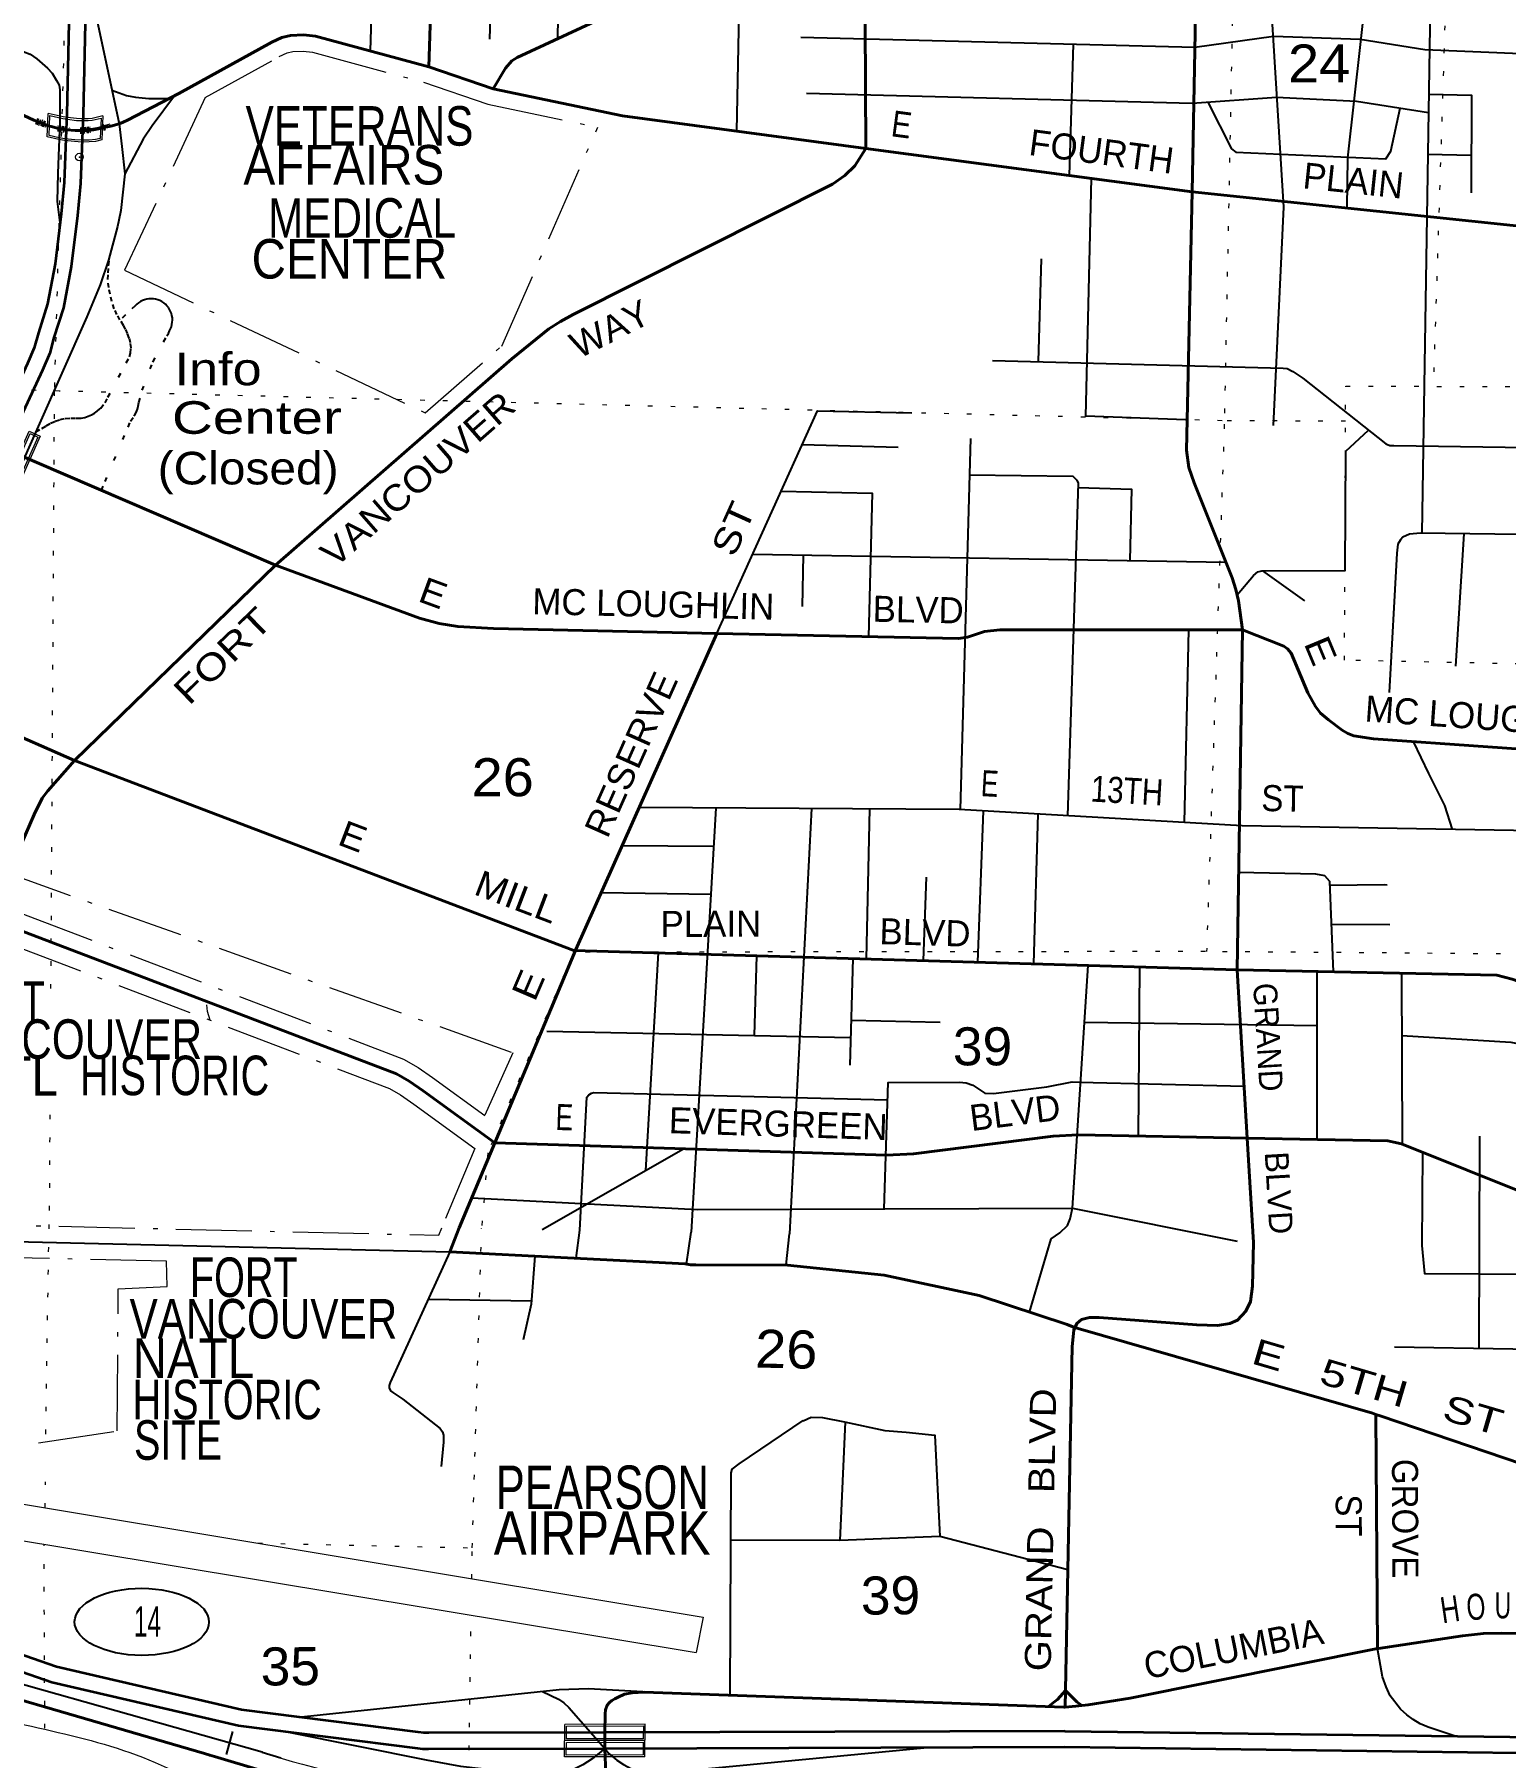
# Model space of a CAD drawing. Header units: feet. Extents: x -481249 to -254670, y -730376 to -544252.
# Drawn here: x -425484 to -418706, y -684744 to -676807 of the extents above; entities that cross this region are included whole.
import ezdxf
from ezdxf.enums import TextEntityAlignment as Align

# ---------------------------------------------------------------- set-up
doc = ezdxf.new("R2010")
doc.units = ezdxf.units.FT
doc.header["$LTSCALE"] = 70
doc.header["$PDMODE"] = 32
doc.header["$PDSIZE"] = 35
doc.linetypes.add('DOT_DASHED', pattern=[7.7, 5, -1.2, 0.3, -1.2])
doc.linetypes.add('DOTTED', pattern=[1.5, 0.3, -1.2])
for name, color, linetype, lineweight in [('17', 7, 'Continuous', 25), ('18', 7, 'Continuous', 35), ('19', 7, 'Continuous', 25), ('23', 7, 'Continuous', 70), ('24', 7, 'Continuous', 25), ('26', 7, 'Continuous', 40), ('27', 7, 'Continuous', 13), ('29', 7, 'Continuous', 25), ('34', 7, 'Continuous', 25), ('36', 7, 'Continuous', 13), ('39', 7, 'Continuous', 13), ('44', 7, 'DOT_DASHED', 13), ('45', 7, 'Continuous', 25), ('55', 7, 'Continuous', 13), ('56', 7, 'Continuous', 13), ('59', 7, 'Continuous', 13), ('61', 7, 'Continuous', 13), ('7', 7, 'DOTTED', 13)]:
    doc.layers.add(name, color=color, linetype=linetype, lineweight=lineweight)
doc.layers.add('30', color=7, linetype='Continuous')

msp = doc.modelspace()

# ---------------------------------------------------------------- linework, layer by layer
at = {"layer": '17'}
msp.add_ellipse((-424989.59, -684118.7), major_axis=(309.24, -1), ratio=0.500121, dxfattribs=at)
at = {"layer": '18'}
for points in [[(-425284.67, -674865.71), (-425335.22, -677172.4), (-425337.85, -677245.11)], [(-425209.7, -674867.49), (-425260.25, -677174.58), (-425262.95, -677249.18)], [(-425337.85, -677245.11), (-425346.62, -677488.03), (-425360.26, -677632.88), (-425388.51, -677863.67), (-425423.82, -678047.36), (-425466.18, -678181.59), (-425485.02, -678249.88), (-425515.61, -678322.89), (-425685.4, -678686.84)], [(-425262.95, -677249.18), (-425271.75, -677492.9), (-425285.69, -677640.95), (-425314.38, -677875.32), (-425350.99, -678065.79), (-425394.24, -678202.86), (-425413.99, -678274.44), (-425447.01, -678353.25), (-425616.49, -678716.53)]]:
    msp.add_lwpolyline(points, dxfattribs=at)
at = {"layer": '19'}
msp.add_line((-425245.56, -676504.22), (-425094.46, -677218.1), dxfattribs=at)
for points in [[(-425834.79, -676979.34), (-425673.98, -676882.78), (-425646.66, -676874.28), (-425604.28, -676871.92), (-425568.96, -676875.46), (-425536.04, -676884.34), (-425504.2, -676897.84), (-425472.41, -676919.04), (-425424.14, -676961.45), (-425402.95, -676985.01), (-425381.75, -677017.99), (-425369.98, -677040.37), (-425367.55, -677061.95), (-425367.62, -677208.23), (-425377.04, -677446.18), (-425379.4, -677575.76), (-425367.62, -677674.71)], [(-425127.22, -677063.32), (-425059.74, -677087.79), (-425018.54, -677096.03), (-424957.31, -677100.75), (-424862.55, -677101.42)], [(-424839.52, -677089.38), (-424942.01, -677226.79), (-424982.59, -677288.31), (-425068.3, -677449.22)], [(-425094.46, -677218.1), (-425080.93, -677323.17), (-425068.3, -677449.22)], [(-425068.3, -677449.22), (-425086.1, -677616.89), (-425095.06, -677662.02), (-425102.12, -677691.47), (-425143.32, -677846.67), (-425180.99, -677959.76), (-425242.22, -678107.01), (-426014.07, -679840.4)]]:
    msp.add_lwpolyline(points, dxfattribs=at)
at = {"layer": '19', "linetype": 'DOTTED'}
for points in [[(-425090.24, -678121.71), (-425104.09, -678096.71), (-425116.33, -678069.85), (-425127.4, -678036.75), (-425134.96, -678002.68), (-425141.46, -677972.54), (-425145.58, -677935.43), (-425144.99, -677904.8), (-425142.64, -677871.81), (-425136.76, -677826.6), (-425135.09, -677819.81)], [(-425175.66, -678906.41), (-425158.8, -678866.4), (-425052.88, -678614.87), (-425041.61, -678588.1), (-425024.41, -678564.87), (-425022.69, -678562.19), (-425015.6, -678548.08), (-425010.03, -678533.3), (-425006.04, -678518.02), (-425003.67, -678502.4), (-424987.14, -678445.63), (-424938.42, -678315.34), (-424874.17, -678195.2), (-424867.11, -678184.6), (-424861.6, -678171.45), (-424856.9, -678162.28), (-424853.18, -678152.67), (-424850.49, -678142.72), (-424848.85, -678132.55), (-424848.29, -678122.26), (-424848.81, -678111.96), (-424850.4, -678101.78), (-424853.04, -678091.82), (-424856.71, -678082.19), (-424861.37, -678073), (-424866.96, -678064.35), (-424873.43, -678056.32), (-424880.7, -678049.02), (-424888.69, -678042.52), (-424897.32, -678036.88), (-424906.49, -678032.18), (-424916.1, -678028.47), (-424926.05, -678025.78), (-424936.22, -678024.14), (-424946.51, -678023.58), (-424956.81, -678024.1), (-424966.99, -678025.68), (-424976.95, -678028.33), (-424986.58, -678032), (-424995.77, -678036.66), (-425004.42, -678042.25), (-425012.45, -678048.72), (-425019.75, -678055.99), (-425065.24, -678098.4), (-425090.24, -678121.71)], [(-425477.64, -678637.27), (-425450.04, -678621.4), (-425429.79, -678609.29), (-425409.61, -678597.39), (-425388.3, -678587.67), (-425366.08, -678580.23), (-425343.22, -678575.15), (-425342.42, -678575.06), (-425316.32, -678574.25), (-425292.42, -678574.49), (-425284.24, -678574.65), (-425268.14, -678573.27), (-425252.28, -678570.21), (-425236.82, -678565.52), (-425221.94, -678559.23), (-425207.79, -678551.42), (-425194.54, -678542.18), (-425182.33, -678531.6), (-425178.79, -678527.82), (-425158.84, -678502.79), (-425145.57, -678477.82), (-425060.91, -678318.54), (-425046.24, -678290.95), (-425041.38, -678274.14), (-425039.02, -678250.57), (-425041.38, -678227.31), (-425047.27, -678204.92), (-425055.59, -678184.2), (-425064.14, -678163.9), (-425073.59, -678146.71), (-425090.24, -678121.71)]]:
    msp.add_lwpolyline(points, dxfattribs=at)
at = {"layer": '23', "lineweight": 35}
msp.add_line((-420737.4, -684621.54), (-422855.94, -684627.71), dxfattribs=at)
for points in [[(-422855.94, -684627.71), (-423666.98, -684630.08), (-423690.35, -684630.15), (-423716.98, -684626.78), (-424530.9, -684523.82), (-425382.94, -684325.15), (-426184.54, -684047.19), (-426210.08, -684038.33), (-426234.54, -684027.17), (-426394.06, -683954.39), (-426419.98, -683942.56), (-426444.06, -683926.77), (-426628.31, -683805.91), (-426825.47, -683649.15)], [(-422856.52, -684702.8), (-423668.08, -684705.17), (-423694.21, -684705.25), (-423718.08, -684702.23), (-424544.1, -684597.73), (-425403.79, -684397.29), (-426213.67, -684116.45), (-426238.97, -684107.68), (-426263.67, -684096.28), (-426439.19, -684015.22), (-426464.19, -684004.22)], [(-420737.4, -684621.54), (-420735.97, -684621.54), (-417721.65, -684660.55), (-416653.89, -684679.19), (-416547.04, -684683.15), (-416314.47, -684704.34)], [(-417194.28, -684740.99), (-417722.51, -684735.63), (-420736.35, -684696.63), (-422856.52, -684702.81)]]:
    msp.add_lwpolyline(points, dxfattribs=at)
at = {"layer": '24'}
msp.add_line((-422682.63, -684823.12), (-421387.04, -684698.53), dxfattribs=at)
for points in [[(-418939.34, -684644.79), (-419062.25, -684604.24), (-419099.33, -684588), (-419131.5, -684568.99), (-419161.92, -684546.25), (-419189.73, -684520.74), (-419237.86, -684459.27), (-419256.95, -684418.69), (-419273.17, -684372.3), (-419296.52, -684241.49)], [(-424268.99, -684556.95), (-423066.76, -684430.93), (-422930.78, -684425.65), (-422680.45, -684439.56)], [(-423143.51, -684438.97), (-423069.27, -684475.51), (-423044.93, -684491.75), (-423022.03, -684513.66), (-422856.52, -684702.6)], [(-424313.31, -684626.93), (-423679.45, -684755), (-423521.83, -684782.83), (-423087.14, -684832.75)], [(-422856.52, -684702.28), (-422915.13, -684749.2), (-422958.01, -684777.04), (-423012.48, -684804.87), (-423087.14, -684832.75)], [(-422856.52, -684702.62), (-422837.21, -684724.65), (-422800.4, -684756.16), (-422770.26, -684775.88), (-422682.63, -684823.12)]]:
    msp.add_lwpolyline(points, dxfattribs=at)
at = {"layer": '26'}
for p, q in [((-423595.33, -674905.84), (-423667.44, -676955.47)), ((-423667.44, -676955.47), (-423370.63, -677056.75)), ((-424374, -679251.72), (-425299.39, -680150.55)), ((-422340.08, -679566.53), (-422989.58, -681022.06)), ((-419917.7, -679548.98), (-419943.6, -681114.51)), ((-425770.74, -679943.44), (-425299.39, -680150.55)), ((-422989.58, -681022.06), (-423362.86, -681911.48)), ((-423362.96, -681911.72), (-423527.75, -682304.36)), ((-420735.23, -684511.01), (-420702.4, -682849.52)), ((-419304.07, -683162.74), (-419296.52, -684241.49)), ((-422856.52, -684702.81), (-422855.94, -684627.71)), ((-422841.11, -685078.79), (-422856.52, -684702.81))]:
    msp.add_line(p, q, dxfattribs=at)
for points in [[(-420621.29, -674995.47), (-421659.61, -676168.82), (-421654.18, -677331.99)], [(-420621.29, -674995.47), (-420103.11, -675006.76), (-420150.83, -677530.88)], [(-421659.61, -676168.82), (-423260.52, -676912.23), (-423285.27, -676927.82), (-423313.62, -676961.47), (-423370.63, -677056.75)], [(-425094.46, -677218.1), (-425075.05, -677210.89), (-425055.03, -677202.05), (-424818.38, -677078.33), (-424389.96, -676841.36), (-424343.79, -676820.36), (-424303.76, -676810.93), (-424244.89, -676808.58), (-424189.73, -676813.65), (-423667.44, -676955.47)], [(-425834.79, -676979.34), (-425766.38, -677043.51), (-425734.6, -677068.55), (-425694.62, -677098.51), (-425622.8, -677137.71), (-425487.14, -677200.87), (-425438.87, -677220.32), (-425421.21, -677226.79), (-425400.6, -677232.68), (-425373.52, -677239.16), (-425337.85, -677245.11)], [(-423370.63, -677056.75), (-422774.18, -677181.42), (-421654.18, -677331.99), (-420150.83, -677530.88), (-417163.22, -677844.5)], [(-425337.85, -677245.11), (-425334.67, -677245.64), (-425295.82, -677248.59), (-425262.95, -677249.18)], [(-425262.95, -677249.18), (-425235.77, -677248.59), (-425212.81, -677245.64), (-425181.02, -677239.75), (-425171.35, -677236.87), (-425131.56, -677228.55), (-425094.46, -677218.1)], [(-421654.18, -677331.99), (-421705.02, -677411.36), (-421749.89, -677456.78), (-421807.9, -677496.13), (-423001.98, -678096.14), (-423061.12, -678129.33), (-423114.1, -678162.46), (-423284.09, -678300.79), (-424374, -679251.72)], [(-420150.83, -677530.88), (-420175.68, -678721.69), (-420164.94, -678801.88), (-420141.31, -678871.97), (-419966.1, -679309.62), (-419948.61, -679362.89), (-419937.26, -679415.87), (-419917.7, -679548.98)], [(-425685.4, -678686.84), (-425616.49, -678716.53), (-424374, -679251.72)], [(-424374, -679251.72), (-423710.85, -679495.05), (-423619.61, -679519.71), (-423533.52, -679532.96), (-423369.48, -679542.88), (-422340.08, -679566.53)], [(-422340.08, -679566.53), (-421226.7, -679589.13), (-421185.9, -679583.21), (-421106.43, -679556.7), (-421036.33, -679549.31), (-419917.7, -679548.98)], [(-419917.7, -679548.98), (-419728.46, -679623.63), (-419710.8, -679636.88), (-419693.94, -679656.44), (-419617.94, -679839.17), (-419582.77, -679901.93), (-419558.48, -679933.4), (-419522.06, -679964.33), (-419459.84, -680010.83), (-419433.76, -680026.17), (-419406.17, -680036.66), (-419314.32, -680050.45), (-418261.47, -680124.32)], [(-425299.39, -680150.55), (-425422.87, -680291.04), (-425448.08, -680324.32), (-425485.6, -680399.42), (-425545.49, -680537.46), (-425652.03, -680834.59)], [(-425299.39, -680150.55), (-422999.62, -681025.94), (-419943.6, -681114.51)], [(-425621.05, -680906.58), (-423815.48, -681594.27), (-423757.11, -681628.03), (-423693.09, -681672.2), (-423362.96, -681911.72)], [(-419943.6, -681114.51), (-418746.12, -681139.35), (-418676.5, -681158.83), (-418403.62, -681253.85), (-417750.54, -681448.57), (-417678.15, -681465.91), (-417613.67, -681472.87), (-417556.28, -681475.08), (-417420.27, -681468.84), (-417357.61, -681459.62), (-417313.46, -681450.78), (-417221.78, -681417.12), (-416954.56, -681296.24)], [(-419943.6, -681114.51), (-419897.16, -681889.95), (-419868.37, -682370.64)], [(-423362.96, -681911.72), (-421558.29, -681969.56), (-421434.8, -681962.66), (-420790.21, -681880.93), (-420675.57, -681875.64), (-419897.16, -681889.95)], [(-419897.16, -681889.95), (-419249.35, -681903.01), (-419220.65, -681908.53), (-419186.51, -681916.48), (-417967.52, -682404.87)], [(-420700.62, -682759.31), (-420725.62, -682748.39), (-421132.03, -682615.8), (-421569.42, -682522.28), (-422014.18, -682475), (-422436.45, -682474.5), (-422461.45, -682474.47), (-422486.45, -682469.12), (-423569.72, -682413.96), (-423527.75, -682304.36)], [(-419868.37, -682370.64), (-419871.85, -682571.8), (-419880.8, -682643.46), (-419903.18, -682688.25), (-419941.23, -682728.55), (-419977.04, -682744.23), (-420033, -682753.19), (-420129.25, -682750.95), (-420579.14, -682717.36), (-420623.9, -682717.36), (-420659.71, -682726.32), (-420682.1, -682744.23), (-420695.53, -682775.58), (-420702.4, -682849.52)], [(-419304.07, -683162.74), (-419319.3, -683157.31), (-420675.62, -682766.87), (-420700.62, -682759.31)], [(-416307.72, -684327.14), (-417826.89, -683704.09), (-417851.89, -683693.84), (-417876.89, -683684.36), (-418306.7, -683500.72), (-419279.07, -683171.21), (-419304.07, -683162.74)], [(-424654.17, -684739.08), (-424676.26, -684732.74), (-424701.26, -684724.54), (-426261.31, -684271), (-426291.04, -684262.36), (-426311.31, -684254.71), (-426732.51, -684095.83), (-427262.97, -683836.02), (-427710.17, -683555.56)], [(-419296.52, -684241.49), (-419292.25, -684240.63), (-418904.65, -684182.95), (-418808.78, -684172.29), (-418723.69, -684170.31), (-418636.62, -684172.29), (-418502.07, -684186.15), (-418402.1, -684200.01), (-418197.2, -684240.17), (-416846.63, -684553.27), (-416312.67, -684603.53)], [(-420735.23, -684511.01), (-420685.59, -684506.92), (-420630.18, -684500.98), (-420436.25, -684470.08), (-419296.52, -684241.49)], [(-422855.94, -684627.71), (-422855.28, -684542.55), (-422852.55, -684524.22), (-422845.39, -684502.95), (-422835.16, -684490.59), (-422823.62, -684481.17), (-422809.67, -684473.2), (-422794.38, -684465.37), (-422765.63, -684452.32), (-422730.62, -684445.53), (-422675.77, -684441.92), (-420741.43, -684511.52), (-420735.23, -684511.01)], [(-420812.45, -684508.96), (-420783.09, -684486.13), (-420771.39, -684476.68), (-420733.73, -684435.47)], [(-420657.93, -684503.95), (-420681.8, -684487.25), (-420693.74, -684475.52), (-420733.72, -684434.93)], [(-424654.17, -684739.08), (-424038.93, -684922.51), (-423600.23, -685021.04), (-423488.31, -685043.44), (-423407.74, -685052.39), (-422830.27, -685079.26), (-422105.07, -685110.61), (-421120.24, -685097.18)]]:
    msp.add_lwpolyline(points, dxfattribs=at)
at = {"layer": '29'}
for p, q in [((-423842.19, -673326.24), (-423937.06, -676882.26)), ((-423270.3, -673504.58), (-423388.16, -676828.73)), ((-423008.06, -673473.58), (-423074.36, -676825.78)), ((-422234.22, -676435.65), (-422248.86, -677252.04)), ((-420698.99, -676851.14), (-420716.2, -677456.08)), ((-419064.38, -677357.25), (-418864.39, -677362.35)), ((-420845.94, -677840.77), (-420859.41, -678313.41)), ((-421947.18, -678695.7), (-421505.17, -678707.56)), ((-421170.91, -678667.52), (-421219.37, -680376.59)), ((-418898.19, -679106.27), (-418936.84, -679716.98)), ((-422175.02, -679200.68), (-419994.84, -679237.84)), ((-421944.86, -679441.1), (-421940.56, -679204.68)), ((-419631.35, -679415.34), (-419824.78, -679277.16)), ((-420166.64, -679549.05), (-420186.56, -680436.01)), ((-422344.91, -680369.97), (-422459.07, -682323.77)), ((-421904.53, -680372.56), (-422005.14, -682332.01)), ((-421636.51, -680374.14), (-421652.23, -681064.99)), ((-421112.87, -680382.9), (-421138.58, -681079.88)), ((-420861.59, -680397.3), (-420880.75, -681087.35)), ((-422775.74, -680542.84), (-422355.19, -680545.85)), ((-421376.52, -680688.59), (-421390.04, -681072.59)), ((-422872.32, -680759.29), (-422368.11, -680767.03)), ((-419507.97, -680905.5), (-419239.59, -680906.64)), ((-422609.84, -681037.24), (-422668.98, -682039.39)), ((-422156.97, -681050.36), (-422167.95, -681417.6)), ((-421714.39, -681063.19), (-421727.75, -681553.96)), ((-420393.32, -681101.48), (-420399.82, -681880.71)), ((-419574.54, -681896.45), (-419573.85, -681122.18)), ((-419186.41, -681130.22), (-419182.5, -681918.09)), ((-423123.46, -681398.29), (-421724.28, -681426.57)), ((-421722.1, -681346.43), (-421310.95, -681355.89)), ((-420645.89, -681356.34), (-419574.07, -681372.06)), ((-423144.61, -682311.32), (-422494.36, -681939.56)), ((-419088.77, -681955.64), (-419092.83, -682384.63)), ((-418826.4, -681881.67), (-418828.38, -682389.39)), ((-422989.02, -682443.53), (-422971.36, -682314.46)), ((-422480.07, -682470.49), (-422459.07, -682323.77)), ((-422020.82, -682474.29), (-422005.14, -682332.01)), ((-420899.69, -682691.6), (-420799.3, -682353.84)), ((-418828.38, -682389.39), (-418830.15, -682858.69)), ((-423669.34, -682631.6), (-423194.14, -682640.63)), ((-421749.13, -683197.69), (-421773.48, -683744.63))]:
    msp.add_line(p, q, dxfattribs=at)
for points in [[(-419794.3, -674693.07), (-419826.83, -676039.68), (-419729.73, -677601.6), (-419776.59, -678608.3)], [(-419264.31, -675035.97), (-419287.17, -676053.79), (-419435.39, -677375.11), (-419437.88, -677605.72)], [(-421652.33, -676309.48), (-420129.95, -676338.02), (-419803.54, -676289.76), (-419686.81, -676282.4), (-419551.62, -676288.61), (-419048.91, -676383.67), (-419092.12, -679103.7)], [(-421952.54, -676819), (-420137.65, -676865.53), (-419776.26, -676814.65), (-419376.1, -676828.78), (-419078.11, -676875.53), (-418379.85, -676904.84)], [(-421927.33, -677077.09), (-420150.43, -677123.19), (-419762.26, -677095.61), (-419392.58, -677113.79), (-419061.34, -677166.12)], [(-420077.52, -677118.01), (-419969.28, -677333.95), (-419948.94, -677349.31), (-419258.4, -677378.7), (-419234.86, -677343.37), (-419191.4, -677145.57)], [(-419060, -677081.87), (-418862.94, -677086.67), (-418865.3, -677536.49)], [(-420181.12, -678582.15), (-420639.83, -678564.55), (-420613.83, -677469.63)], [(-421070.91, -678307.86), (-419731.74, -678343.01), (-419712.7, -678345.47), (-419686.81, -678359.6), (-419640.28, -678390.01), (-419257.67, -678692.12), (-419239.52, -678699.93), (-419221.77, -678700.52), (-417784.85, -678721.1), (-417748.62, -678733.19), (-417704.82, -678749.36), (-417668.89, -678756.08), (-416208.4, -678773.56)], [(-422340.08, -679566.53), (-421877.09, -678540.35), (-421441.62, -678549.77)], [(-419943.41, -679387.18), (-419868.02, -679298.74), (-419848.01, -679282.23), (-419829.8, -679277.19), (-419445.49, -679275.17), (-419441.95, -678725.84), (-419337.87, -678628.79)], [(-417619.05, -678756.68), (-417616.54, -679123.23), (-419098.17, -679103.62), (-419148.93, -679107.92), (-419179.53, -679122.05), (-419190.47, -679134.55), (-419203.07, -679155.02), (-419207.13, -679196.31), (-419242.04, -679837.43)], [(-421175.64, -678834.39), (-420700.13, -678841.8), (-420681.3, -678859.46), (-420675.16, -678873.92), (-420724, -680405.19)], [(-422044, -678910.28), (-421625.22, -678919.52), (-421642.17, -679580.7)], [(-420675.78, -678893.21), (-420429.53, -678900.68), (-420437.31, -679230.3)], [(-419132.16, -680063.23), (-419062.14, -680211.18), (-418987.75, -680357.91), (-418953.01, -680468.03)], [(-416258.36, -680514.73), (-419920.44, -680451.27), (-421223.2, -680376.57), (-422697.67, -680367.89)], [(-419499.83, -681123.72), (-419515.35, -680707.67), (-419538.47, -680681.75), (-419580.84, -680674.69), (-419936.19, -680666.83)], [(-419514.69, -680725.28), (-419265.59, -680722.49), (-419251.29, -680724.14)], [(-420799.3, -682353.84), (-420760.15, -682327.38), (-420724.84, -682293.23), (-420713.07, -682261.44), (-420701.3, -682213.16), (-420628.96, -681094.65)], [(-419184.98, -681418), (-418681.63, -681448.56), (-418611.03, -681462.46), (-418522.24, -681500.32), (-418353.25, -681588.17), (-417852, -681827.67)], [(-421568.55, -682216.35), (-421551.05, -681633.79), (-421221.5, -681633.21), (-421190.9, -681635.57), (-421160.93, -681646.31), (-421105.35, -681682.91), (-421066.15, -681685.02), (-420819.13, -681654.18), (-420703.65, -681630.86), (-420668.94, -681631.9), (-419911.47, -681650.96)], [(-422971.36, -682314.46), (-422938.94, -681702.12), (-422930.44, -681690.32), (-422917.5, -681682.66), (-422906.72, -681680.5), (-421553.45, -681713.7)], [(-423469.71, -682166.07), (-422428.7, -682219.51), (-420701.3, -682213.16), (-419943.34, -682365.06)], [(-427115.99, -682284.53), (-426453.28, -682345.85), (-426289.4, -682350.1), (-423569.72, -682413.96)], [(-423569.72, -682413.96), (-423845.34, -683016.14), (-423850.15, -683029.98), (-423850.15, -683041.18), (-423843.31, -683054.25), (-423832.25, -683062.46), (-423787.25, -683092.31), (-423615.05, -683228.56), (-423603.94, -683243.85), (-423599.46, -683258.4), (-423598.99, -683290.72), (-423610.93, -683403.03)], [(-423179.27, -682433.84), (-423195.15, -682654.68), (-423233.07, -682819.16)], [(-419092.83, -682384.63), (-419080.52, -682513.28), (-418065.41, -682520.61)], [(-419218.38, -682852.31), (-417583.28, -682879.19), (-417529.15, -682882.19), (-417479.2, -682897.16), (-416418.18, -683373.69), (-416390.41, -683382.13), (-416364.14, -683381.68), (-416349, -683377.65), (-416332.77, -683369.25), (-416325.5, -683357.5), (-416328.14, -683347.56), (-416333.34, -683330.63), (-416382.24, -683253.34), (-416388.17, -683230.98), (-416392.5, -683049.95)], [(-422278.4, -684456.22), (-422274.02, -683432.14), (-422269.9, -683415.15), (-422238.03, -683389.99), (-421941.96, -683191.23)], [(-421941.96, -683193.24), (-421905.06, -683175.54), (-421853.91, -683177.13), (-421751.83, -683197.11)], [(-421751.83, -683197.11), (-421565.68, -683237.08), (-421467.61, -683245.03), (-421335.52, -683258.98), (-421313.19, -683726.24)], [(-420722.74, -683879.04), (-421313.19, -683726.24), (-421773.48, -683744.63), (-422275.35, -683743)]]:
    msp.add_lwpolyline(points, dxfattribs=at)
at = {"layer": '34', "lineweight": 13}
msp.add_line((-426154.13, -684233.18), (-424435.66, -684717.76), dxfattribs=at)
at = {"layer": '34'}
msp.add_line((-424599.75, -684729.86), (-424569.71, -684623.28), dxfattribs=at)
msp.add_lwpolyline([(-426197.4, -684219.84), (-424434.55, -684716.94), (-424434.59, -684718.97), (-424348.91, -684745.34)], dxfattribs=at)
at = {"layer": '34', "lineweight": 13}
msp.add_arc((-422886.07, -679786.09), 5171.31, 252.56284, 269.72281, dxfattribs=at)
at = {"layer": '36'}
msp.add_line((-426421.22, -683597.71), (-422435.31, -684260.16), dxfattribs=at)
msp.add_lwpolyline([(-426396.8, -683433.33), (-422402.53, -684097.17), (-422435.31, -684260.16)], dxfattribs=at)
at = {"layer": '39'}
for points in [[(-425229.84, -671882.57), (-425063.58, -672011.39), (-424940.01, -672305.29), (-424318.51, -672445.51), (-423733.11, -672482.12), (-423574.06, -672379.99), (-423430.28, -672025.89), (-423354.75, -671697), (-423150.01, -671621.38), (-423016.95, -671704.82), (-422757.13, -672083.48), (-422418.82, -672229.2), (-422276.71, -672214.82), (-422143.83, -672314.25), (-421973.72, -672484.05), (-422016.52, -672745.37), (-421652.76, -672755.48), (-421411.19, -672788.2), (-421206.28, -672882.45), (-421030.79, -672924.4), (-420921.67, -672817.72), (-420743.39, -672785.76), (-420348.95, -672918.13), (-420383.29, -673135.58), (-420427.34, -673326.94), (-420535.38, -673333.71), (-420805.38, -673342.64), (-420883.01, -673495.64), (-420672.44, -673621.93), (-420567.87, -673751.02), (-420512.85, -673839.58), (-420152.92, -673835.66), (-419906.81, -674002.32), (-419503.04, -674196.75), (-419533.16, -674394.26), (-419551.51, -674611.89), (-419315, -674742.47), (-418924.21, -674842.82), (-418787.59, -674966.27), (-418418.34, -675024.41), (-418096.94, -675070.02), (-417830.56, -675396.79), (-417931.11, -675635.47), (-417938.06, -675909.19), (-417741.23, -676011.34), (-417612.45, -676120.72), (-417610.18, -676280.62), (-417529.25, -676377.46), (-417374.38, -676477.14), (-417322.67, -676687.57), (-417284.83, -676885.85), (-417017.26, -677102.72)], [(-441960.12, -681960.04), (-441662.63, -682203.39), (-441169.92, -682592.42), (-440424.85, -683186), (-440016.25, -683538.93), (-439647.71, -683845.74), (-439149.02, -684190.67), (-438928.71, -684353.1), (-438442.06, -684647.91), (-437837.25, -685024.93), (-436992.11, -685578.43), (-436511.48, -685855.19), (-436411.37, -685869.24), (-436339.28, -685901.33), (-436146.99, -686087.82), (-435926.65, -686294.36), (-435401.93, -686661.35), (-434424.71, -687104.6), (-433567.67, -687465.63), (-432776.71, -687786.56), (-432053.82, -688103.46), (-431541.13, -688426.33), (-431274.77, -688602.81), (-431058.49, -688713.12), (-430811.23, -688797.15), (-430568.07, -688901.1), (-430108.26, -689084.67), (-429396.48, -689385.05), (-429132.15, -689501.38), (-428767.71, -689653.82), (-428092.89, -689940.63), (-427776.54, -690002.84), (-427197.88, -690173.36), (-426699.32, -690289.73), (-426266.85, -690374.02), (-425768.29, -690506.43), (-425085.52, -690674.96), (-424388.76, -690823.45), (-423647.96, -690949.89), (-422747.04, -691012.2), (-421856.17, -691028.4), (-421097.4, -691062.62), (-420378.7, -691072.77), (-420230.58, -691024.68), (-419932.27, -691054.81), (-419748.07, -691086.92), (-419541.84, -691135.07), (-418857.17, -691149.23), (-418028.36, -691151.38), (-417413.72, -691207.63), (-416907.24, -691193.69), (-416647.01, -691151.63), (-416431.66, -691120.24)], [(-440296.9, -681993.53), (-439582.36, -682620.77), (-439366.06, -682759.15), (-439287.94, -682847.38), (-439175.8, -682889.5), (-439071.65, -682983.75), (-438358.66, -683481.09), (-438062.24, -683713.7), (-437795.89, -683858.1), (-437701.75, -683938.32), (-437581.58, -684038.58), (-437489.5, -684020.55), (-437399.42, -683998.52), (-437175.17, -684066.72), (-436722.6, -684279.32), (-436101.8, -684608.23), (-435651.21, -684866.94), (-435300.76, -685065.49), (-435006.34, -685288.08), (-434493.59, -685715.21), (-433934.82, -686096.24), (-433762.61, -686174.46), (-433736.59, -686170.45), (-433656.53, -686138.39), (-433604.44, -686200.55), (-433546.33, -686292.79), (-433346.04, -686449.2), (-432753.24, -686838.25), (-432456.84, -687028.77), (-431805.98, -687415.83), (-431623.72, -687548.18), (-431141.1, -687802.89), (-430735.01, -688051.5), (-430466.38, -688176.92), (-430036.57, -688159), (-429331.3, -687869.38), (-429125.12, -687823.3), (-429039.01, -687875.44), (-428836.68, -688104.03), (-428676.29, -688499.02), (-428704.17, -688755.64), (-428748.12, -688918.03), (-428702.03, -689002.24), (-428607.91, -689040.35), (-428503.83, -689006.29), (-428465.84, -688924.1), (-428439.84, -688877.99), (-428367.78, -688859.96), (-428239.61, -688942.18), (-427923.17, -689172.8), (-427520.64, -689395.41), (-427150.2, -689543.84), (-426593.55, -689720.37), (-425972.87, -689854.81), (-425272.1, -690001.29), (-424629.43, -690061.55), (-424291.14, -690005.47), (-424038.89, -690001.51), (-423212.09, -689993.64), (-422693.62, -689925.57), (-422397.41, -689801.32), (-422361.42, -689711.1), (-422495.69, -689484.53), (-422852.96, -689242.99), (-422954.31, -689185.72)], [(-428649.2, -683460.78), (-428503.05, -683464.81), (-428384.9, -683526.98), (-428232.74, -683547.06), (-428050.5, -683655.36), (-427806.19, -683783.71), (-427634, -683807.8), (-427471.78, -683924.11), (-427091.31, -684086.58), (-426614.75, -684261.09), (-425743.73, -684543.93), (-424788.63, -684834.81), (-424642.42, -684941.09), (-424522.22, -685087.47), (-424221.82, -685267.96), (-423959.51, -685368.25), (-423805.28, -685502.61), (-423669.06, -685657.01), (-423622.97, -685735.21), (-423616.92, -685813.4)]]:
    msp.add_spline(points, degree=3, dxfattribs=at)
at = {"layer": '44'}
for p, q in [((-423279.44, -681496.88), (-423409.14, -681785.24)), ((-423455.13, -681937.51), (-423607.5, -682302.9))]:
    msp.add_line(p, q, dxfattribs=at)
for points in [[(-424697.28, -677097.06), (-424356.23, -676908.41), (-424319.43, -676891.68), (-424293.57, -676885.58), (-424246.83, -676883.72), (-424203.09, -676887.74), (-423687.09, -677027.85)], [(-423691.66, -677026.45), (-423394.85, -677127.73), (-422888.79, -677234.07)], [(-424697.28, -677097.06), (-425069.09, -677892.87), (-423683.69, -678549.9), (-423330.82, -678242.02), (-422888.79, -677234.07)], [(-425780.24, -680804.44), (-426381.23, -680764.57), (-426234.57, -680473.7), (-426156.6, -680474.59), (-423279.44, -681496.88)], [(-425547.44, -680854.36), (-423783.15, -681526.33), (-423716.98, -681564.6), (-423649.77, -681610.97), (-423409.06, -681785.61)], [(-425599.23, -680995.15), (-423847.81, -681662.21), (-423797.24, -681691.46), (-423736.41, -681733.43), (-423455.13, -681937.51)], [(-424673.95, -681347.51), (-424687.07, -681306.36), (-424689.71, -681276.15)], [(-426715.14, -682245.42), (-426448.85, -682270.94), (-423620.87, -682337.82), (-423607.5, -682302.9)], [(-426007.89, -683160.33), (-425997.84, -683374.99), (-425102.36, -683238.61), (-425098.46, -682584.59), (-424872.08, -682574.57), (-424876.04, -682457.01), (-425699.45, -682438.98)]]:
    msp.add_lwpolyline(points, dxfattribs=at)
at = {"layer": '55'}
for p, q in [((-425425.21, -677278.11), (-425420.62, -677169.88)), ((-425169.01, -677181.67), (-425173.7, -677292.12))]:
    msp.add_line(p, q, dxfattribs=at)
for points in [[(-425169.01, -677181.67), (-425218.85, -677193.59), (-425237.32, -677195.04), (-425264.44, -677195.51), (-425290.38, -677194.11), (-425331.16, -677189.41), (-425351.99, -677186.24), (-425420.62, -677169.88)], [(-425181.43, -677285.74), (-425203.46, -677291.01), (-425232.61, -677293.31), (-425266.23, -677293.89), (-425298.67, -677292.14), (-425344.2, -677286.89), (-425370.81, -677282.84), (-425416.93, -677271.86), (-425413.03, -677179.91)], [(-425413.03, -677179.91), (-425353.52, -677194.1), (-425332.22, -677197.34), (-425291.05, -677202.09), (-425264.59, -677203.51), (-425236.94, -677203.03), (-425217.6, -677201.52), (-425177.45, -677191.91), (-425181.43, -677285.74)], [(-425173.7, -677292.12), (-425202.21, -677298.94), (-425232.23, -677301.3), (-425266.38, -677301.89), (-425299.34, -677300.12), (-425345.26, -677294.82), (-425372.34, -677290.7), (-425425.21, -677278.11)]]:
    msp.add_lwpolyline(points, dxfattribs=at)
msp.add_point((-425276.96, -677371.45), dxfattribs=at)
at = {"layer": '56'}
for points in [[(-425457.76, -678656.99), (-425559.36, -678885.41), (-425609.61, -678863.06), (-425508.01, -678634.64)], [(-425599.05, -678859), (-425503.95, -678645.19), (-425468.31, -678661.04), (-425563.41, -678874.85)]]:
    msp.add_lwpolyline(points, close=True, dxfattribs=at)
at = {"layer": '59'}
for p, q in [((-423041.82, -684740.85), (-423040.66, -684590.75)), ((-422670.64, -684589.67), (-423040.66, -684590.75)), ((-422671.8, -684739.77), (-422670.64, -684589.67)), ((-422671.22, -684664.76), (-423041.24, -684665.84)), ((-422671.8, -684739.77), (-423041.82, -684740.85))]:
    msp.add_line(p, q, dxfattribs=at)
for points in [[(-423032.72, -684598.73), (-422678.7, -684597.69), (-422679.16, -684656.78), (-423033.18, -684657.82)], [(-423033.3, -684673.82), (-422679.28, -684672.78), (-422679.74, -684731.79), (-423033.76, -684732.83)]]:
    msp.add_lwpolyline(points, close=True, dxfattribs=at)
at = {"layer": '59', "linetype": 'DOTTED', "lineweight": 100}
for centre, radius, start, end in [((-425278, -676769.61), 479.06, 245.51634, 284.2824), ((-425281.16, -676817.89), 430.27, 246.46113, 285.56185)]:
    msp.add_arc(centre, radius, start, end, dxfattribs=at)
at = {"layer": '61'}
msp.add_arc((-425292.59, -676762.1), 482.5, 262.97658, 289.12344, dxfattribs=at)
at = {"layer": '7'}
for p, q in [((-418963.04, -676031.48), (-419038.73, -678412.81)), ((-425413.31, -681782.84), (-425416.28, -682269.91)), ((-423395.1, -681957.68), (-423424.21, -682306.24)), ((-425432.18, -683253.68), (-425416.28, -682269.91)), ((-423467.08, -683777.45), (-423424.21, -682306.24)), ((-425434.95, -683593.19), (-425433, -683473)), ((-425436.42, -684609.03), (-425439.85, -683760.81)), ((-424454.28, -683756.17), (-423467.08, -683777.45)), ((-423469.24, -683919.88), (-423467.08, -683777.45)), ((-423498.7, -685864.27), (-423471.79, -684087.9))]:
    msp.add_line(p, q, dxfattribs=at)
for points in [[(-425160.03, -670126.61), (-425245.95, -673162.45), (-425393, -678450.78), (-425409.79, -681205.88)], [(-419950.48, -676010.3), (-420002.44, -678601.75), (-420083.88, -681030.97)], [(-419443.46, -678588.16), (-420012.27, -678585.65), (-425370.99, -678449.03), (-427795.39, -678375.61)], [(-416225.98, -679756.68), (-419448.37, -679689.2), (-419442.74, -678426.22), (-416202.37, -678436.1)], [(-416250.34, -681068.55), (-418309.4, -681045.08), (-420088.65, -681030.93), (-422999.7, -681033.94), (-423395.1, -681957.68)]]:
    msp.add_lwpolyline(points, dxfattribs=at)

# ---------------------------------------------------------------- texts
at = {"layer": '17', "width": 0.6}
msp.add_text('14', height=140, dxfattribs=at).set_placement((-424963.54, -684187.01), align=Align.CENTER)
at = {"layer": '27'}
for s, height, rotation, width, p in [('E', 120, 352.464, 0.85, (-421541.81, -677274.65)), ('WAY', 120, 26.679, 1.05, (-422977.07, -678302.41)), ('VANCOUVER', 120, 41.104, 1.1, (-424100.15, -679267.24)), ('E', 120, 339.85, 1.1, (-423722.66, -679415.58)), ('FORT', 120, 44.166, 1.25, (-424771.69, -679901.36)), ('E', 120, 292.583, 1.15, (-419637.34, -679611.13)), ('E', 120, 339.161, 1.1, (-424093.32, -680535.99)), ('MILL', 120, 339.161, 1.1, (-423465.8, -680765.31)), ('GRAND', 109.1, 273.427, 0.95, (-419869.46, -681178.87)), ('E', 120, 358.164, 0.75, (-423084.55, -681852.69)), ('E   5TH   ST', 120.1, 343.631, 1.35, (-419883.77, -682926.4)), ('GRAND   BLVD', 120.1, 88.868, 1.15, (-420802.08, -684347.36)), ('GROVE', 120, 270.212, 0.95, (-419229.75, -683368.14)), ('ST', 120, 270.212, 0.95, (-419489.15, -683531.41))]:
    msp.add_text(s, height=height, rotation=rotation, dxfattribs=dict(at, width=width)).set_placement(p)
for s, height, rotation, p in [('FOURTH', 120, 352.464, (-420906.86, -677361.01)), ('PLAIN', 120, 354.007, (-419644.34, -677514.58)), ('MC LOUGHLIN', 120, 358.684, (-423191.21, -679476.96)), ('BLVD', 120, 358.837, (-421623.18, -679511.56)), ('MC LOUGHLIN', 120, 355.987, (-419357.6, -679970.63)), ('PLAIN', 120, 0.059, (-422599.41, -680963.48)), ('BLVD', 120, 358.34, (-421592.12, -680996.7)), ('BLVD', 120, 7.226, (-421167.01, -681858.15)), ('EVERGREEN', 120, 358.164, (-422562.71, -681867.33)), ('BLVD', 109.1, 273.428, (-419816.37, -681955.8)), ('COLUMBIA', 120, 11.341, (-420359.34, -684383.26))]:
    msp.add_text(s, height=height, rotation=rotation, dxfattribs=at).set_placement(p)
for s, rotation, width, p in [('H', 8.464, 0.75, (-418953.81, -684119.5)), ('O', 4.427, 0.7, (-418838.48, -684109.01)), ('U', 359.964, 0.65, (-418718.85, -684102.67))]:
    msp.add_text(s, height=120, rotation=rotation, dxfattribs=dict(at, width=width)).set_placement(p, align=Align.CENTER)
at = {"layer": '30'}
for s, rotation, width, p in [('ST', 65.716, 1.2, (-422260.48, -679219.9)), ('RESERVE', 65.952, 1.05, (-422844.28, -680514.86)), ('E', 356.718, 0.75, (-421126.11, -680314.53)), ('13TH', 356.718, 0.85, (-420620.26, -680339.69)), ('ST', 359.007, 0.95, (-419832.59, -680383.56)), ('E', 66.827, 1.2, (-423179.2, -681267.58))]:
    msp.add_text(s, height=120, rotation=rotation, dxfattribs=dict(at, width=width)).set_placement(p)
at = {"layer": '36'}
for s, width, p in [('PEARSON', 0.75, (-423359.1, -683598.99)), ('AIRPARK', 0.85, (-423368.05, -683809.47))]:
    msp.add_text(s, height=200.2, dxfattribs=dict(at, width=width)).set_placement(p)
at = {"layer": '44'}
for s, width, p in [('VETERANS', 0.8, (-424511.37, -677318.71)), (' AFFAIRS', 0.9, (-424581.99, -677497.69)), ('MEDICAL', 0.8, (-424407.8, -677742.61)), (' CENTER', 0.9, (-424544.33, -677931)), ('FORT', 0.75, (-425933.05, -681350.42)), ('VANCOUVER', 0.8, (-425945.02, -681525.28)), ('NATL', 0.9, (-425935.5, -681695.08)), ('HISTORIC', 0.75, (-425274.5, -681692.54)), ('FORT', 0.75, (-424767.95, -682622.09)), ('VANCOUVER', 0.8, (-425045.87, -682813.44)), ('NATL', 0.9, (-425031.64, -682995.02)), ('HISTORIC', 0.75, (-425032.06, -683185.59)), ('SITE', 0.75, (-425025.54, -683372.04))]:
    msp.add_text(s, height=182, dxfattribs=dict(at, width=width)).set_placement(p)
at = {"layer": '45'}
for s, width, p in [('Info', 1.2, (-424838.79, -678422.33)), ('Center', 1.3, (-424850.57, -678646.05)), ('(Closed)', 1.1, (-424916.48, -678879.2))]:
    msp.add_text(s, height=150, dxfattribs=dict(at, width=width)).set_placement(p)
at = {"layer": '7'}
for s, width, p in [('24', 1.1, (-419708.64, -677027.65)), ('26', 1.1, (-423469.85, -680315.45)), ('39', 1.05, (-421252.81, -681555.09))]:
    msp.add_text(s, height=175, dxfattribs=dict(at, width=width)).set_placement(p)
for s, rotation, width, p in [('26', 358.765, 1.1, (-422165.2, -682946.96)), ('39', 0.521, 1.05, (-421676.14, -684085.65)), ('35', 0.522, 1.05, (-424441.28, -684412.05))]:
    msp.add_text(s, height=175.2, rotation=rotation, dxfattribs=dict(at, width=width)).set_placement(p)

doc.saveas('drawing.dxf')
